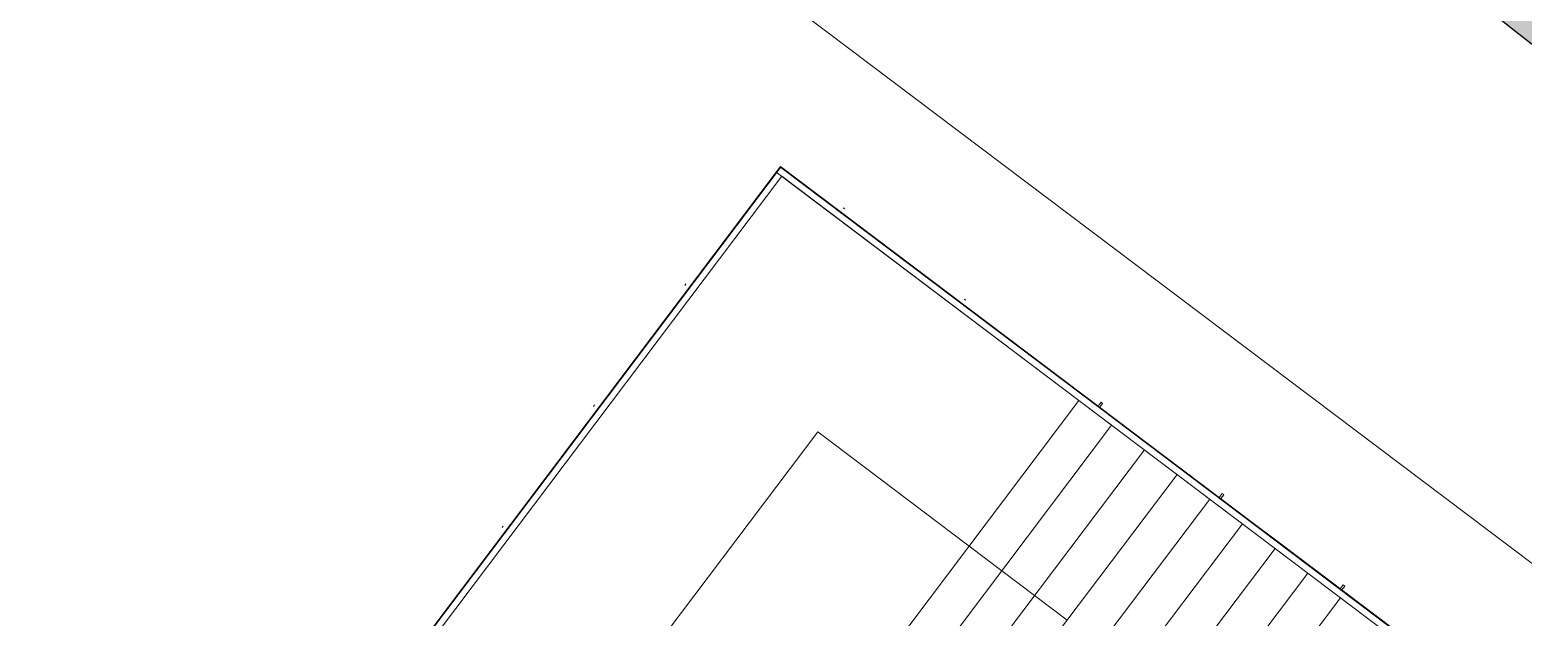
# Model space of a CAD drawing. Header units: metres. Extents: x 286532 to 329498, y 7396783 to 7466136.
# Drawn here: x 321329.82 to 321339.67, y 7403121.8 to 7403125.67 of the extents above; entities that cross this region are included whole.
import ezdxf

# ---------------------------------------------------------------- set-up
doc = ezdxf.new("R2010")
doc.units = ezdxf.units.M
doc.header["$LTSCALE"] = 10
doc.layers.get('0').update_dxf_attribs({"color": 255})
for name, color, linetype, lineweight in [('_  ARQ-AUX-001', 1, 'Continuous', 5), ('_AUX-PLATAFORMA EXISTENTE', 252, 'Continuous', 25), ('ARQ-COR-VIS', 1, 'Continuous', 5), ('ARQ-GEN', 1, 'Continuous', 5)]:
    doc.layers.add(name, color=color, linetype=linetype, lineweight=lineweight)

# ---------------------------------------------------------------- blocks, each defined once
blk = doc.blocks.new('Railing - FE0-Apoio sem Canopla-2262142-E05 - IMPLANTAÇÃO')
at = {"layer": 'ARQ-COR-VIS'}
for p, q in [((-0.01559999999933807, 0.006349999999526426), (-0.04762499999930698, 0.006349999999526427)), ((-0.04762499999999936, 0.006349999999999999), (-0.04762499999999937, -0.006349999999999998)), ((-0.04762499999999937, -0.006349999999999998), (-0.04762499999999936, 0.006349999999999999)), ((-0.01559999999933807, 0.006349999999526426), (-0.04762499999930698, 0.006349999999526427)), ((-0.04762499999999936, 0.006349999999999999), (-0.04762499999999937, -0.006349999999999998)), ((-0.04762499999999937, -0.006349999999999998), (-0.04762499999999936, 0.006349999999999999)), ((-0.04762499999930696, -0.006350000000462023), (-0.01559999999933807, -0.006350000000462024)), ((-0.04762499999930696, -0.006350000000462023), (-0.01559999999933807, -0.006350000000462024))]:
    blk.add_line(p, q, dxfattribs=at)
blk = doc.blocks.new('Railing - FE0-Apoio sem Canopla-2262144-E05 - IMPLANTAÇÃO')
at = {"layer": 'ARQ-COR-VIS'}
for p, q in [((-0.01559999999937273, 0.006349999999526426), (-0.04762499999944558, 0.006349999999526425)), ((-0.04762499999999936, 0.006349999999999999), (-0.04762499999999937, -0.006349999999999998)), ((-0.04762499999999937, -0.006349999999999998), (-0.04762499999999936, 0.006349999999999999)), ((-0.01559999999937273, 0.006349999999526426), (-0.04762499999944558, 0.006349999999526425)), ((-0.04762499999999936, 0.006349999999999999), (-0.04762499999999937, -0.006349999999999998)), ((-0.04762499999999937, -0.006349999999999998), (-0.04762499999999936, 0.006349999999999999)), ((-0.04762499999944558, -0.006350000000462026), (-0.01559999999937272, -0.006350000000462024)), ((-0.04762499999944558, -0.006350000000462026), (-0.01559999999937272, -0.006350000000462024))]:
    blk.add_line(p, q, dxfattribs=at)
blk = doc.blocks.new('Railing - FE0-Apoio sem Canopla-2262146-E05 - IMPLANTAÇÃO')
at = {"layer": 'ARQ-COR-VIS'}
for p, q in [((-0.01559999999933807, 0.006349999999457123), (-0.04762499999941092, 0.006349999999457123)), ((-0.04762499999999936, 0.006349999999999999), (-0.04762499999999937, -0.006349999999999998)), ((-0.04762499999999937, -0.006349999999999998), (-0.04762499999999936, 0.006349999999999999)), ((-0.01559999999933807, 0.006349999999457123), (-0.04762499999941092, 0.006349999999457123)), ((-0.04762499999999936, 0.006349999999999999), (-0.04762499999999937, -0.006349999999999998)), ((-0.04762499999999937, -0.006349999999999998), (-0.04762499999999936, 0.006349999999999999)), ((-0.04762499999941092, -0.006350000000531328), (-0.01559999999933807, -0.006350000000531328)), ((-0.04762499999941092, -0.006350000000531328), (-0.01559999999933807, -0.006350000000531328))]:
    blk.add_line(p, q, dxfattribs=at)
blk = doc.blocks.new('Railing - FE0-Apoio sem Canopla-1805303-E05 - IMPLANTAÇÃO')
at = {"layer": 'ARQ-COR-VIS'}
for p, q in [((-0.04762499999999936, 0.006350000000000001), (-0.04762499999999936, -0.00635)), ((-0.04762499999999936, -0.00635), (-0.04762499999999936, 0.006350000000000001)), ((-0.04762499999999936, 0.006350000000000001), (-0.04762499999999936, -0.00635)), ((-0.04762499999999936, -0.00635), (-0.04762499999999936, 0.006350000000000001))]:
    blk.add_line(p, q, dxfattribs=at)
blk = doc.blocks.new('Railing - Railing-2262123-E05 - IMPLANTAÇÃO')
at = {"layer": 'ARQ-COR-VIS'}
for p, q in [((334.8422656134911, 495.4328782358753), (334.1965174838173, 500.5837584318247)), ((334.7953673260669, 495.4693275244374), (334.1600681952553, 500.5368601444005)), ((332.3608243208311, 495.1641172433912), (334.7953673260669, 495.4693275244374)), ((332.366048820262, 495.1224434553981), (334.8402254296944, 495.4326224650515)), ((327.2706687873857, 494.525981955746), (332.3608243208308, 495.1641172433912)), ((327.2758932868168, 494.4843081677528), (332.3660488202619, 495.1224434553981))]:
    blk.add_line(p, q, dxfattribs=at)
for name, p, rotation in [('Railing - FE0-Apoio sem Canopla-1805303-E05 - IMPLANTAÇÃO', (334.4584716439471, 498.4042152462027), 187.1456946270618), ('Railing - FE0-Apoio sem Canopla-1805303-E05 - IMPLANTAÇÃO', (334.5828644875427, 497.4119821987476), 187.1456946270618), ('Railing - FE0-Apoio sem Canopla-1805303-E05 - IMPLANTAÇÃO', (334.7072573311384, 496.4197491512924), 187.1456946270618), ('Railing - FE0-Apoio sem Canopla-1805303-E05 - IMPLANTAÇÃO', (334.3491217153241, 495.3823421527208), 97.14569462706112), ('Railing - FE0-Apoio sem Canopla-1805303-E05 - IMPLANTAÇÃO', (333.3568886678689, 495.2579493091251), 97.14569462706112), ('Railing - FE0-Apoio sem Canopla-2262146-E05 - IMPLANTAÇÃO', (332.2356653242444, 495.1173853958621), 97.14569462705849), ('Railing - FE0-Apoio sem Canopla-2262144-E05 - IMPLANTAÇÃO', (331.2434322767892, 494.9929925522666), 97.14569462705849), ('Railing - FE0-Apoio sem Canopla-2262142-E05 - IMPLANTAÇÃO', (330.251199229334, 494.868599708671), 97.14569462705849)]:
    blk.add_blockref(name, p, dxfattribs=dict(rotation=rotation))
blk = doc.blocks.new('Modelos genéricos 1 - Modelos genéricos 1-2317652-IMPLANTAÇÃO VILA CLARICE')
at = {"layer": 'ARQ-GEN', "lineweight": 20}
blk.add_line((336.2837257550395, 494.7084627180696), (327.3876100447218, 493.593187296635), dxfattribs=at)
blk = doc.blocks.new('estação_vila-clarice')
at = {"layer": '_AUX-PLATAFORMA EXISTENTE', "true_color": 0xa1a1a1}
h = blk.add_hatch(color=253, dxfattribs=at)
edge = h.paths.add_edge_path()
edge.add_arc((-337.7376336369198, -611.3182987207547), 701.4101742703558, 61.08047891714057, 61.80341794122034)
edge.add_arc((836.6687367792474, 1268.005655466579), 1516.947963212419, 234.9110509330616, 236.2399966365415, ccw=False)
edge.add_arc((963.4534298246726, 1310.952712160535), 1626.8935794366, 231.3460129177506, 232.12580583220262, ccw=False)
edge.add_arc((1689.856328085007, 1949.596163256094), 2584.842602776674, 226.8345085922357, 227.611385942715, ccw=False)
edge.add_arc((61.19676670420449, 222.4954836331308), 211.0463705909374, 215.8782103798924, 228.5694832359106, ccw=False)
edge.add_arc((20459.59774605482, 14976.65600613225), 25386.03426012247, 215.8115014855416, 215.8782103804673, ccw=False)
edge.add_arc((116.3874643881572, 298.4612752832472), 300.2692703749921, 215.5294376067457, 215.8115014824808, ccw=False)
edge.add_line((-127.9767890905496, 123.9684492032975), (-130.4182402573642, 122.2250857297331))
edge.add_arc((116.3874643885065, 298.4612752934918), 303.2692703816858, 215.5294376083099, 215.811501484142)
edge.add_arc((20459.59774533944, 14976.65600596555), 25389.03425944479, 215.811501486181, 215.8782103811073)
edge.add_arc((61.19676670851186, 222.4954836331308), 214.0463705942376, 215.8782103791235, 228.5572845334976)
edge.add_arc((1689.856328002294, 1949.596163269132), 2587.842602730096, 226.8355110617563, 227.6135510543865)
edge.add_arc((963.4534298434155, 1310.952712145634), 1629.893579436599, 231.3425741180338, 232.1283695256588)
edge.add_arc((836.6687367483974, 1268.005655460991), 1519.94796318986, 234.908301611099, 236.2454999710641)
edge.add_arc((-337.7376336419838, -611.3182987170294), 698.410174270343, 61.08047891663642, 61.81535738849749, ccw=False)
edge.add_line((0, 0), (1.450741896405816, 2.625899454578757))
at = {"layer": '_  ARQ-AUX-001'}
for p, q in [((-52.86084354104241, 31.92231998126954), (-55.99246904219035, 27.77106454223394)), ((-52.83271726296516, 31.95960392989218), (-55.96434276364744, 27.80834849085659)), ((-52.83271726348903, 31.95960392989218), (-55.96434276446234, 27.80834849085659)), ((-46.76967450254597, 27.32726179435849), (-52.86084354104241, 31.92231998126954)), ((-50.83692137879552, 30.45401474647224), (-52.83271726296516, 31.95960392989218)), ((-46.74154822481796, 27.36454574298114), (-52.83271726348903, 31.95960392989218)), ((-50.62137542292476, 30.2914111148566), (-50.83692137879552, 30.45401474647224)), ((-52.31456682586577, 28.49526083376259), (-50.86486511369003, 30.41697277501225)), ((-52.31456682586577, 28.49526083376259), (-50.86486511369003, 30.41697277501225)), ((-52.09902087069349, 28.33265720214695), (-50.64931915781926, 30.25436914339662)), ((-52.09902087069349, 28.33265720214695), (-50.64931915781926, 30.25436914339662)), ((-50.40582946722861, 30.12880748324096), (-50.62137542292476, 30.2914111148566)), ((-52.58761391177541, 30.20891139563173), (-54.21365022979444, 28.05345184076577)), ((-51.58971597038908, 29.45611680485308), (-52.58761391177541, 30.20891139563173)), ((-50.19028351112502, 29.966203850694), (-50.40582946722861, 30.12880748324096)), ((-51.88347491482273, 28.17005356959999), (-50.43377320247237, 30.09176551084965)), ((-51.88347491482273, 28.17005356959999), (-50.43377320247237, 30.09176551084965)), ((-49.97473755676765, 29.80360021907836), (-50.19028351112502, 29.966203850694)), ((-51.66792895988328, 28.00744993984699), (-50.2182272473583, 29.92916187923402)), ((-51.66792895988328, 28.00744993984699), (-50.2182272473583, 29.92916187923402)), ((-51.45238300383789, 27.84484630636871), (-50.00268129166216, 29.7665582485497)), ((-51.45238300383789, 27.84484630636871), (-50.00268129166216, 29.7665582485497)), ((-49.75919160089688, 29.64099658746272), (-49.97473755676765, 29.80360021907836)), ((-49.54364564520074, 29.47839295677841), (-49.75919160089688, 29.64099658746272)), ((-51.23683704872383, 27.68224267475307), (-49.78713533579139, 29.60395461600274)), ((-51.23683704872383, 27.68224267475307), (-49.78713533579139, 29.60395461600274)), ((-51.37417001451831, 29.29351317230612), (-51.58971597038908, 29.45611680485308)), ((-51.02129109279485, 27.51963904313743), (-49.57158938061912, 29.4413509843871)), ((-51.02129109279485, 27.51963904313743), (-49.57158938061912, 29.4413509843871)), ((-49.32809968932997, 29.31578932423145), (-49.54364564520074, 29.47839295677841)), ((-51.15862405940425, 29.13090954069048), (-51.37417001451831, 29.29351317230612)), ((-50.80574513785541, 27.35703541245311), (-49.35604342457373, 29.27874735090882)), ((-50.80574513785541, 27.35703541245311), (-49.35604342457373, 29.27874735090882)), ((-49.11255373473978, 29.15318569168448), (-49.32809968932997, 29.31578932423145)), ((-48.89700777886901, 28.99058206006885), (-49.11255373473978, 29.15318569168448)), ((-50.9430781029514, 28.96830590907484), (-51.15862405940425, 29.13090954069048)), ((-50.59019918198464, 27.19443178083748), (-49.14049746963428, 29.11614372115582)), ((-50.59019918198464, 27.19443178083748), (-49.14049746963428, 29.11614372115582)), ((-48.68146182317287, 28.82797842938453), (-48.89700777886901, 28.99058206006885))]:
    blk.add_line(p, q, dxfattribs=at)
at = {"layer": '_AUX-PLATAFORMA EXISTENTE', "color": 1}
blk.add_lwpolyline([(1.450741896405816, 2.625899454578757, 0.003154427027888069), (-6.322595521749463, 6.856680618599057, -0.005798684518268564), (-35.34491737443022, 26.74689514935017, -0.003402501590409307), (-52.72985699196579, 40.45901032350957, -0.00338977989596244), (-78.4550003092154, 64.2616234458983, -0.05543279782681901), (-109.8066320450744, 98.80874968040735, -0.0002910724724253117), (-127.1148131423979, 122.7675771350041, -0.001230736454531537), (-127.9767890905496, 123.9684492032975), (-130.4182402573642, 122.2250857297331, 0.00123073645495497), (-129.5476522792596, 121.0122157093138, 0.0002910724724278087), (-112.2374257839983, 97.0505569158122, 0.05537940755197206), (-80.47429904597811, 62.04250643216074, 0.003394852937730697), (-54.68009584827814, 38.17731791827828, 0.003428692713260076), (-37.12913795479108, 24.33404085785151, 0.005834694743522285), (-7.8683632495231, 4.281438104808331, -0.003206523223533759), (0, 0)], format="xyb", close=True, dxfattribs=at)
at = {"layer": '_  ARQ-AUX-001', "rotation": 135.8241210598318}
blk.add_blockref('Railing - Railing-2262123-E05 - IMPLANTAÇÃO', (532.5673273744178, 153.9406438572332), dxfattribs=at)
at = {"layer": 'ARQ-GEN', "lineweight": 20, "rotation": 135.8241210623515}
blk.add_blockref('Modelos genéricos 1 - Modelos genéricos 1-2317652-IMPLANTAÇÃO VILA CLARICE', (532.567327368015, 153.9406438823789), dxfattribs=at)

msp = doc.modelspace()

# ---------------------------------------------------------------- block references
msp.add_blockref('estação_vila-clarice', (321387.6050588488, 7403092.807788947))

doc.saveas('drawing.dxf')
